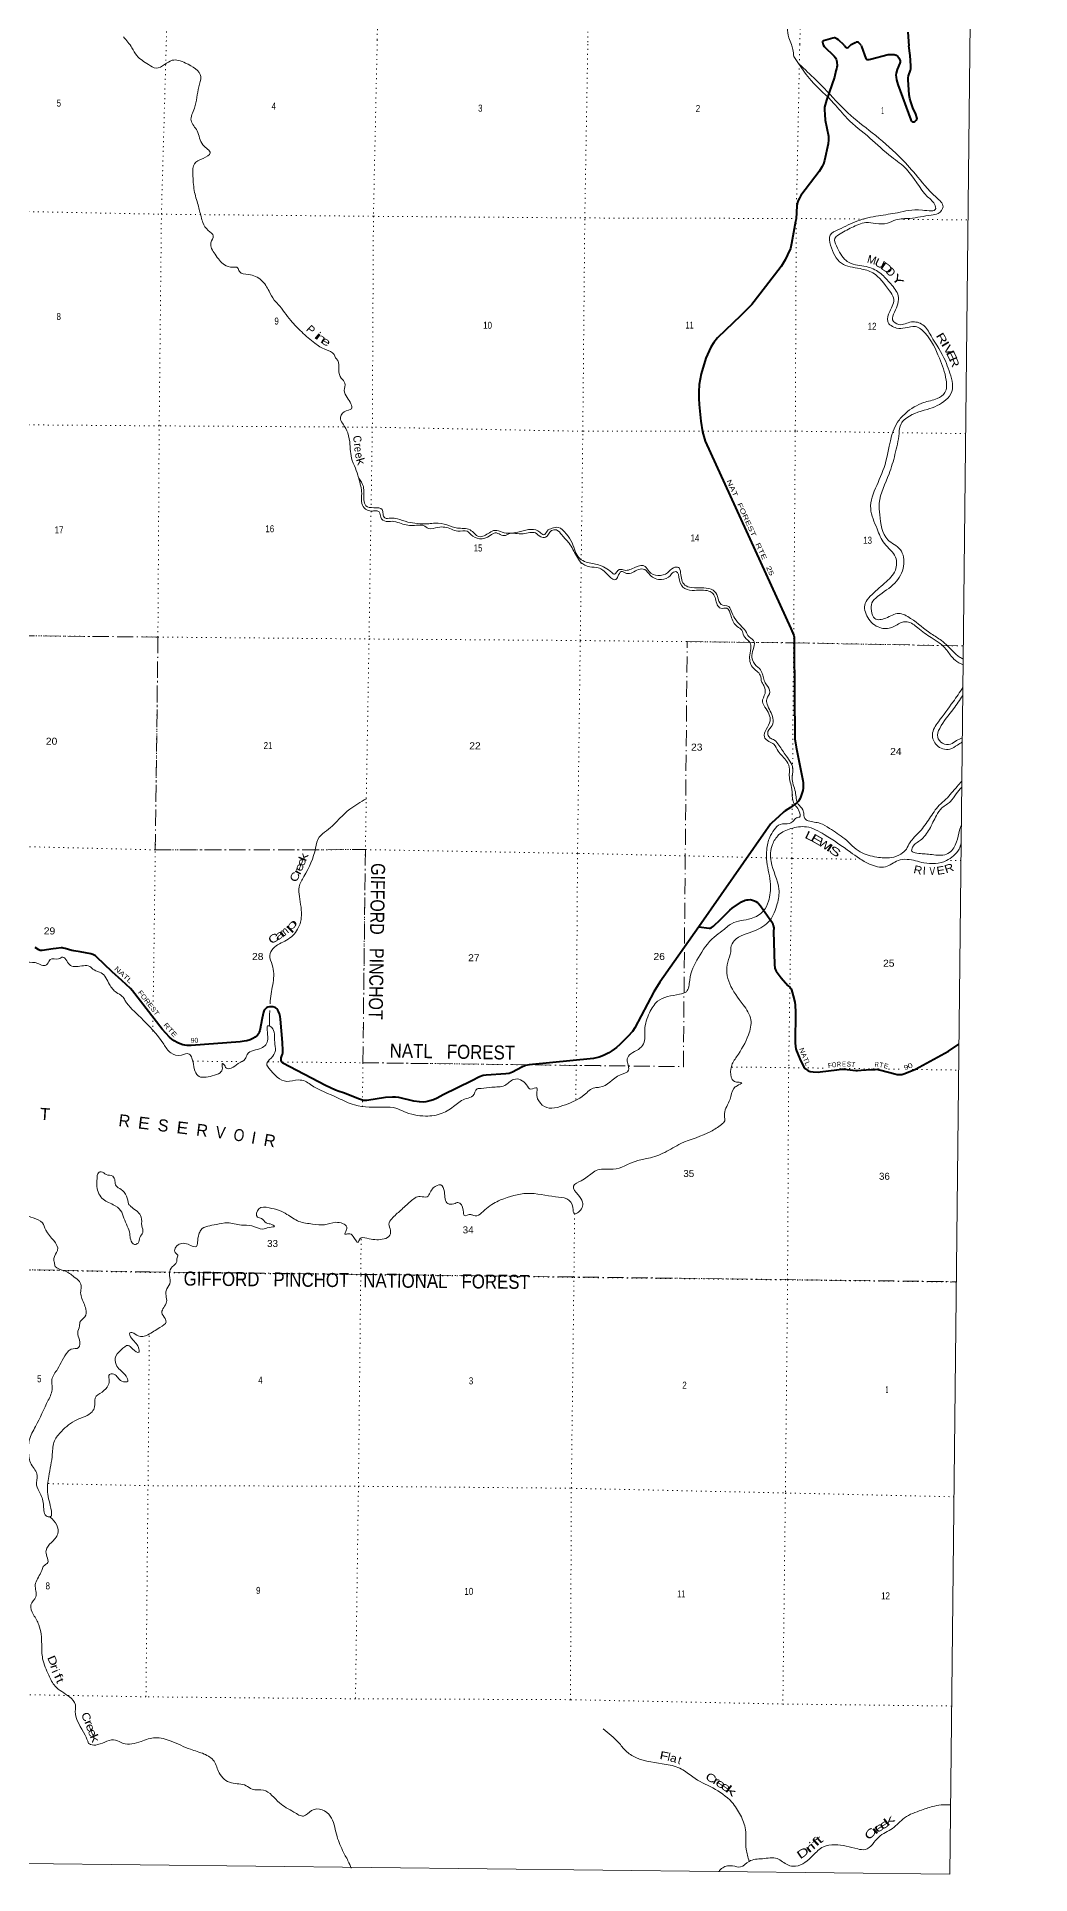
# Model space of a CAD drawing. Header units: feet. Extents: x -509309 to -252658, y -547785 to -360805.
# Drawn here: x -277510 to -252658, y -547785 to -501859 of the extents above; entities that cross this region are included whole.
import ezdxf
from ezdxf.enums import TextEntityAlignment as Align

# ---------------------------------------------------------------- set-up
doc = ezdxf.new("R2010")
doc.units = ezdxf.units.FT
doc.header["$LTSCALE"] = 80
doc.linetypes.add('DOT_DASHED', pattern=[7.7, 5, -1.2, 0.3, -1.2])
doc.linetypes.add('DOTTED', pattern=[1.5, 0.3, -1.2])
for name, color, linetype, lineweight in [('26', 7, 'Continuous', 40), ('27', 7, 'Continuous', 13), ('39', 7, 'Continuous', 13), ('4', 7, 'Continuous', 13), ('44', 7, 'DOT_DASHED', 13), ('6', 7, 'DOTTED', 25), ('7', 7, 'DOTTED', 13)]:
    doc.layers.add(name, color=color, linetype=linetype, lineweight=lineweight)
doc.layers.add('41', color=7, linetype='Continuous')

msp = doc.modelspace()

# ---------------------------------------------------------------- linework, layer by layer
at = {"layer": '26'}
for points in [[(-257314.53, -502068.92), (-257455.96, -501940.34), (-257496.38, -501910.46), (-257529.77, -501895.53), (-257546.53, -501889.09), (-257559.53, -501888.16), (-257593.9, -501890.96), (-257827.08, -501957.22), (-257840.9, -501965.28), (-257848.33, -501973.64), (-257852.97, -501982.01), (-257853.5, -501997.14), (-257840.48, -502063.06)], [(-255723.71, -501742.45), (-255693.37, -502086.92)], [(-257840.48, -502063.06), (-257815.08, -502103.16), (-257561.38, -502346.31), (-257530.82, -502386.07), (-257514.01, -502418.18), (-257497.19, -502485.47), (-257491.08, -502586.4), (-257492.61, -502612.39), (-257501.02, -502657.51), (-257517.82, -502714.08), (-257557.84, -502866.06), (-257759.01, -503447.68), (-257802.09, -503616.33), (-257808.2, -503686.68), (-257800.55, -503801.36), (-257786.96, -503947.06), (-257708.85, -504342.71), (-257706.6, -504433.67), (-257711.91, -504535.4), (-257806.93, -504956.28), (-257832.64, -505038.51), (-257860.15, -505102.73), (-257936.28, -505223.67), (-258394.12, -505830.37), (-258430.2, -505893.35), (-258460.77, -505948.4), (-258482.17, -506003.45), (-258497.32, -506088.04), (-258513.41, -506409.14), (-258529.97, -506476.98), (-258626.64, -507029.74), (-258659.45, -507150.38), (-258730.13, -507311.49), (-258784.77, -507434.82), (-258885.82, -507604.66), (-259281.69, -508110.1)], [(-257314.53, -502068.92), (-257267.95, -502116.92), (-257253.05, -502128), (-257235.85, -502132.21), (-257216.37, -502131.06), (-257202.23, -502123.04), (-257151.39, -502070.74)], [(-256889.7, -502073.65), (-256936.88, -502017.78), (-256951.22, -502006.93), (-256970.31, -501996.41), (-256993.22, -501994.52), (-257014.88, -501998.27), (-257041.47, -502008.16), (-257151.39, -502070.74)], [(-256889.7, -502073.65), (-256877.85, -502102.77), (-256768.2, -502402.12), (-256761.32, -502415.88), (-256753.68, -502422), (-256734.57, -502428.12), (-256716.23, -502428.88), (-256685.67, -502428.12), (-256655.29, -502423.14), (-256213.26, -502305.93), (-256162.98, -502300.43), (-256109.49, -502298.9), (-256059.05, -502306.54), (-256013.17, -502322.34), (-255973.47, -502350.89), (-255947.48, -502386.07), (-255927.62, -502421.24), (-255914.68, -502461.98), (-255913.86, -502491.58), (-255919.98, -502522.17), (-255983.38, -502681.92), (-256010.92, -502770.68), (-256017.03, -502819.61), (-256013.65, -502870.21), (-256003.28, -502934.31), (-255967.72, -503051.37), (-255647.7, -503934.15), (-255627.32, -503963.49), (-255610.51, -503977.26), (-255592.17, -503984.9), (-255579.94, -503986.43), (-255561.6, -503981.84), (-255546.32, -503975.73), (-255513.67, -503947.77), (-255495.89, -503916.09), (-255491.3, -503897.73), (-255494.77, -503873.74), (-255519.9, -503797.18), (-255594.07, -503633.75), (-255646.41, -503485.6), (-255669.34, -503404.55), (-255686.35, -503307.55), (-255709.94, -502931.99), (-255708.31, -502883.84), (-255700.67, -502837.96), (-255656.35, -502697.27), (-255648.71, -502662.1), (-255645.75, -502585.56), (-255660.16, -502326.42), (-255693.37, -502086.92)], [(-259281.69, -508110.1), (-259624.04, -508547.21), (-259895.7, -508822.96), (-260479.16, -509382.02), (-260571.36, -509500.81), (-260644.15, -509614.88), (-260773.65, -509894.31), (-260889.25, -510283.78), (-260938.15, -510546.8), (-260950.38, -510730.31), (-260950.38, -510901.59), (-260938.15, -511054.51), (-260900.47, -511470.21), (-260858.68, -511733.49), (-260788.23, -511971.24), (-258646.45, -516648.4), (-258573.87, -516822.79), (-258563.22, -516864.38), (-258560.93, -516901.05), (-258563.22, -517098.1), (-258543.07, -519419.08), (-258533.38, -519502.76), (-258515.32, -519612.07), (-258344.92, -520444.92), (-258339.29, -520502.88), (-258335.47, -520570.93), (-258337, -520641.28), (-258349.23, -520701.69), (-258404.05, -520871.68), (-258411.51, -520890.92), (-258416.48, -520902.01), (-258454.68, -520961.65), (-258470.35, -520984.97), (-258486.78, -521001.41), (-258528.16, -521034.78), (-258657.43, -521125.58), (-258788.61, -521207.08), (-258822.92, -521232), (-258946.46, -521346.94), (-259121.77, -521506.81), (-259153.06, -521541.18), (-259275.17, -521704.3), (-260949.99, -524104.83)], [(-260949.99, -524104.83), (-260694.01, -524137.95), (-260666.95, -524138.19), (-260640.97, -524130.54), (-260585.33, -524093.08), (-260405.02, -523920.61), (-260175.92, -523686.5), (-260112.93, -523637.36), (-259879.06, -523481.28), (-259793.51, -523443.14), (-259744.61, -523429.38), (-259712.18, -523427.06), (-259659.02, -523426.32), (-259607.06, -523438.55), (-259556.62, -523456.9), (-259520.47, -523475.47), (-259481.73, -523499.72), (-259458.81, -523519.6), (-259405.56, -523581.19), (-259171.12, -523911.07), (-259109.59, -524009.73), (-259086.93, -524074.62), (-259075.96, -524132.07), (-259076.68, -524223.24), (-259058.41, -525048.28), (-259044.64, -525136.01), (-259030.88, -525180.36), (-259010.32, -525215.42), (-258888.08, -525379.41), (-258722.07, -525568.01), (-258665.61, -525625.38), (-258642.69, -525655.96), (-258633.23, -525677.43), (-258613.65, -525737.02), (-258588.43, -525826.48), (-258547.16, -525990.11), (-258535.69, -526065.9), (-258529.77, -526242.57), (-258542.81, -527005.03), (-258533.42, -527100.37), (-258522.72, -527153.89), (-258503.08, -527202.17), (-258398.03, -527464.3), (-258324.03, -527601.97), (-258279.71, -527657.02), (-258222.53, -527697.16), (-258189.54, -527715.13), (-258160.5, -527724.31), (-258091.73, -527731.95), (-257961.06, -527735.78), (-257912.5, -527732.92), (-257493.21, -527675.65), (-257381.82, -527665.44), (-257315.35, -527663.15), (-257234.76, -527668.66), (-257020.38, -527693.74), (-256980.71, -527695.74), (-256884.36, -527692.21), (-256637.9, -527669.68), (-256537.43, -527667.74), (-256490.78, -527667), (-256435.68, -527676.07), (-256396.06, -527685.33), (-256042.36, -527781.05), (-255987.99, -527792.38), (-255940.62, -527796.97), (-255903.94, -527796.97), (-255874.9, -527793.91), (-255845.86, -527787.79), (-255797.87, -527769.89), (-255528.18, -527660.68), (-254705.72, -527214.82), (-254441.52, -527042.2)], [(-260949.99, -524104.83), (-261923.82, -525492.14), (-262074.89, -525733.19), (-262548.19, -526630.7), (-262605.48, -526717.61), (-262727.01, -526847.34), (-262925.65, -527045.68), (-263008.95, -527124.39), (-263121.83, -527205.93), (-263195.4, -527255.9), (-263333.51, -527321.84), (-263439.93, -527366), (-263586.77, -527397.12), (-265194.92, -527550.75), (-265281.51, -527569.38), (-265371.91, -527612.89), (-265607.74, -527738.55), (-265691.09, -527768.18), (-265776.51, -527782.71), (-266267.53, -527809.04), (-266346.72, -527821.71), (-266434.32, -527855.23), (-266623.73, -527951.34), (-267345.63, -528307.63)], [(-277101.96, -524655.59), (-277377.07, -524695.17), (-277407.64, -524696.7), (-277424.45, -524693.64), (-277456.54, -524681.41), (-277546.22, -524623.65)], [(-267345.63, -528307.63), (-267494.46, -528389.05), (-267588.77, -528427.63), (-267680.92, -528456.34), (-267775.67, -528477.75), (-267839.86, -528486.92), (-267934.61, -528477.75), (-268075.86, -528460.02), (-268455.75, -528375.29), (-268535.39, -528364.29), (-268614.7, -528359.99), (-268787.89, -528375.37), (-269253.4, -528446.14), (-269299.37, -528445.63), (-269332.99, -528442.57), (-269433.28, -528413.92), (-269834.27, -528256.01), (-269944.3, -528222.36), (-270033.53, -528192.11), (-270282.48, -528072.77), (-271355.41, -527512.25), (-271370.2, -527499.04), (-271380.9, -527485.28), (-271391.59, -527459.28), (-271393.12, -527447.05), (-271397.71, -527424.11), (-271395.94, -527383.34), (-271382.42, -527329.3), (-271364.08, -527286.48), (-271354.92, -527252.84), (-271349.62, -527193.23), (-271359.36, -527000.46), (-271408.51, -526415.88), (-271421.39, -526343.71), (-271436.67, -526284.07), (-271460.33, -526224.62), (-271476.41, -526189.26), (-271507.56, -526153.82), (-271517.67, -526141.85), (-271546.71, -526123.5), (-271607.17, -526108.5), (-271642.99, -526105.15), (-271687.27, -526107.55), (-271728.57, -526115.86), (-271742.33, -526121.97), (-271760.67, -526131.15), (-271783.97, -526154.58), (-271817.21, -526190.79), (-271841.09, -526242.21), (-271868.81, -526384.37), (-271932.6, -526696.69), (-271944.83, -526737.47), (-271955.52, -526771.12), (-271969.28, -526792.52), (-271986.09, -526813.93), (-272045.69, -526861.34), (-272102.24, -526896.51), (-272171.01, -526928.63), (-272252.08, -526951.81), (-272317.73, -526966.86), (-272418.65, -526979.94), (-273648.09, -527073.13), (-273719.92, -527074.66), (-273750.49, -527073.13), (-273808.56, -527063.96), (-273859, -527051.72), (-273918.6, -527030.31), (-273982.79, -527004.32), (-274068.37, -526953.85), (-274126.45, -526915.62), (-274185.88, -526866.8), (-274367.72, -526661.96), (-275116, -525705.24), (-275166.88, -525647.1), (-275382.83, -525447.89), (-275622.61, -525230.33), (-276010.7, -524852.47), (-276037.54, -524830.51), (-276072.69, -524810.63), (-276109.37, -524795.34), (-276160.07, -524780.47), (-276423.89, -524733.21), (-276584.67, -524709.7), (-276629.78, -524698.68), (-276798.63, -524647), (-276851.36, -524635.86), (-276876.57, -524631.71), (-276897.97, -524631.71), (-277021.73, -524645.89), (-277101.96, -524655.59)]]:
    msp.add_lwpolyline(points, dxfattribs=at)
at = {"layer": '39'}
msp.add_line((-258573.25, -502355.81), (-258454.83, -502527.56), dxfattribs=at)
for points in [[(-259145.78, -499845.12), (-259005.9, -500257.5), (-258877.25, -500537.31), (-258796.11, -501053.73), (-258739.35, -501626.21), (-258694.79, -501887.45), (-258633.6, -502052.23)], [(-275339.99, -501859.32), (-275127.49, -502138.21), (-275008.85, -502327.81), (-274714.19, -502553.04), (-274524.62, -502644.95), (-274309.5, -502554.51), (-274122.29, -502447.79), (-273786.27, -502516.88), (-273406.39, -502855.19), (-273454.59, -503111.57), (-273565.2, -503646.28), (-273647.91, -503956.53), (-273495.76, -504212.63), (-273352.4, -504562.94), (-273169.73, -504763.13), (-273349.18, -504900.01), (-273566.65, -505032.56), (-273602.85, -505291.05), (-273568.2, -505704.63), (-273475, -506062.54), (-273397.3, -506358.12), (-273354.42, -506502.93), (-273219.82, -506700.7), (-273092.71, -506836.21), (-273152.22, -507006.23), (-273048.43, -507296.01), (-272812.22, -507562.87), (-272608.32, -507618.79), (-272484.23, -507633.9), (-272438.93, -507728.58), (-272215.15, -507802.73), (-271887.78, -507947.99), (-271697.66, -508216.45), (-271569.28, -508440.24), (-271474, -508547.39), (-271152.79, -508953.4), (-270880.67, -509238.62), (-270554.39, -509516.28), (-270283.25, -509679.11), (-270071.89, -509801.3), (-270034.51, -509883.87), (-269978.96, -509950.56), (-269956.91, -510191.49), (-269890.47, -510394.69), (-269801.33, -510517.84), (-269816.87, -510700.27), (-269744.2, -510877.44), (-269636.31, -511155.23), (-269817.27, -511233.92), (-269910.94, -511415.68), (-269841.88, -511544.67), (-269729.48, -511762.31), (-269673.81, -512055.7), (-269666.59, -512165.04), (-269636.5, -512389.05), (-269538.42, -512642.67), (-269457.45, -512881.15)], [(-258573.25, -502355.81), (-258594.78, -502176.09), (-258633.6, -502052.23)], [(-258456.06, -502525.77), (-258236.75, -502732.88), (-257813.43, -503147.8), (-257221.46, -503760.78), (-256610.52, -504261.56), (-255940.19, -504849.13), (-255529.16, -505296.04), (-255014.98, -505868.22), (-254840.66, -506108.46), (-254958.23, -506273.97), (-255136.9, -506316.57), (-255668.51, -506398.26), (-256017.43, -506435.38), (-256230.48, -506517.81), (-256523.04, -506523.32), (-256769.32, -506505.15), (-257120.94, -506626.51), (-257457.07, -506812.21), (-257547.93, -506897.69), (-257503.43, -507088.67), (-257266.01, -507451.83), (-257136.42, -507529.18), (-256712.4, -507617.09), (-256399.19, -507778.27), (-256148.87, -508035.21), (-255960.99, -508331.74), (-256054.54, -508742.21), (-256102.24, -508938.41), (-255944.91, -509052.11), (-255629.83, -508988.62), (-255343.91, -509059.29), (-255139.82, -509333.89), (-254780.38, -509962.92), (-254690.23, -510206.45), (-254622.41, -510726.64), (-254770.4, -510936.02), (-255237.17, -511172.75), (-255808.31, -511430.65), (-255889.29, -511532.27), (-255939.39, -511776.6), (-256041.89, -512299.34), (-256190.16, -512785.57), (-256434.66, -513519.75), (-256421, -513806.76), (-256221.8, -514430.4), (-255911.3, -514677.83), (-255826.54, -515087.82), (-256044.43, -515513.27), (-256480, -515852.59), (-256617.55, -516011.9), (-256629.16, -516204.4), (-256544.64, -516401.74), (-256274.07, -516390.02), (-255950.55, -516274.44), (-255651.02, -516395.38), (-255137.31, -516780.98), (-254880.23, -516947.7), (-254584.02, -517227.11), (-254424.88, -517364.9), (-254336.3, -517412.55)], [(-254335.62, -517558.2), (-254539.72, -517442.15), (-254724.22, -517221.89), (-254934.8, -517005.41), (-255138.1, -516877.27), (-255470.67, -516633.66), (-255739.89, -516480.88), (-255856.16, -516489.91), (-256117.73, -516624.09), (-256420.29, -516627.5), (-256722.75, -516376.13), (-256787.94, -516022.48), (-256660.25, -515845.02), (-256300.9, -515515.08), (-256031.74, -515190.38), (-256027.08, -514869.43), (-256306.74, -514525.97), (-256490.02, -514157.25), (-256650.16, -513656.33), (-256499.09, -513073.82), (-256267.69, -512469.93), (-255975.08, -511489.4), (-255778.95, -511272.41), (-255325.92, -511001.46), (-254988.49, -510900.04), (-254794.93, -510753.24), (-254762.29, -510440.55), (-254932.06, -509891.4), (-255293.5, -509262.35), (-255528.6, -509103.84), (-255789.34, -509137.71), (-256003.73, -509139.88), (-256224.76, -508975.48), (-256172.61, -508725.15), (-256075.64, -508386.93), (-256180.35, -508207.48), (-256593.4, -507762.56), (-256917.08, -507655.45), (-257378.78, -507521.07), (-257653.5, -507065.31), (-257661.48, -506818.47), (-257455.97, -506679.81), (-256975.32, -506461.25), (-256457.37, -506335.3), (-255979.89, -506257.15), (-255356.26, -506192.3), (-255023.33, -506151.03), (-255036.76, -506078.69), (-255225.26, -505856.38), (-255754.5, -505167.71), (-256126.64, -504863.58), (-256669.7, -504391.46), (-257236.64, -503901.08), (-257568.12, -503525.07), (-258136.4, -502954.43), (-258454.83, -502527.56)], [(-269458.22, -512878.09), (-269403.9, -513093.22), (-269381.34, -513271.97), (-269377.43, -513526.79), (-269284.42, -513666.02), (-269144.58, -513715.37), (-269018.29, -513706.43), (-268942.41, -513737.18), (-268905.42, -513867.9), (-268772.08, -513975.37), (-268621.77, -513970.65), (-268431.78, -514012.41), (-268107.75, -514077.39), (-267919.3, -514062.96), (-267835.26, -514075.72), (-267707.67, -514153.05), (-267473, -514120.96), (-267138.77, -514163.96), (-266974.9, -514215.53), (-266742.53, -514219.53), (-266645.06, -514304.63), (-266435.54, -514406.75), (-266166.39, -514324.8), (-266039.61, -514257.68), (-265913.75, -514300.89), (-265783.71, -514324.08), (-265717.33, -514292.55), (-265340.58, -514281.75), (-265035.89, -514262.3), (-264902.44, -514357.74), (-264784.32, -514368.79), (-264630.67, -514201.59), (-264512.32, -514184.55), (-264375.12, -514310.11), (-264192.54, -514520.33), (-264010.81, -514834.86), (-263895.95, -514996.35), (-263678.47, -515106.55), (-263464.31, -515132.47), (-263231.29, -515300.99), (-263027.96, -515425.12), (-262973.26, -515351.36), (-262890.07, -515225.68), (-262756.21, -515270.97), (-262458.92, -515177.23), (-262300.63, -515176.59), (-262167.55, -515316.16), (-261881.95, -515424.95), (-261666.79, -515330.5), (-261585.93, -515242.92), (-261519.68, -515227.44), (-261435.28, -515438.82), (-261298.81, -515652.65), (-261052.74, -515696.9), (-260698.27, -515716), (-260590.64, -515783.13), (-260486.72, -516056.87), (-260401.27, -516141.86), (-260251.02, -516143.16), (-260142.44, -516338.69), (-259986.33, -516600.84), (-259870.85, -516688.1), (-259823.93, -516828.94), (-259688.89, -516974.55), (-259643.85, -517099.32), (-259673.65, -517311.73), (-259604.05, -517617.27), (-259413.35, -517815.52), (-259372.73, -517990.41), (-259311.52, -518099.27), (-259292.91, -518271.97), (-259356.76, -518482.07), (-259293.73, -518613.01), (-259164.34, -518957.19), (-259264.32, -519175.01), (-259309.9, -519357.18), (-259198.64, -519470.49), (-259069.02, -519543.83), (-258962.25, -519715.27), (-258747.97, -519969.9), (-258679.5, -520169.1), (-258686.8, -520325.52), (-258623.48, -520663.11), (-258591.95, -520968.33), (-258435.79, -521224.46), (-258432.91, -521360.91), (-258509.23, -521384.33), (-258569.83, -521443.99), (-258678.66, -521521.3), (-258911.27, -521545.38), (-259066.64, -521678.46)], [(-269455.67, -512888.18), (-269339.88, -513103.81), (-269326.57, -513432.94), (-269277.7, -513579.81), (-269075.75, -513629.7), (-268869.77, -513675.61), (-268846.63, -513784.14), (-268803.38, -513884.83), (-268649.16, -513890.16), (-268489.02, -513907.59), (-268223.22, -513988.12), (-267991.12, -514026.23), (-267704.68, -514032.7), (-267544.24, -514014.02), (-267248.09, -514058.7), (-266988.3, -514139.18), (-266670.13, -514186.05), (-266449.09, -514350.46), (-266185.84, -514254.41), (-266049.13, -514197.41), (-265865.2, -514245.14), (-265478.48, -514240.44), (-264975.34, -514208.65), (-264877.8, -514285.73), (-264829.9, -514308.21), (-264738.96, -514212.69), (-264620.18, -514143.5), (-264469.74, -514122.72), (-264262.72, -514285), (-264118.33, -514510.94), (-263925.22, -514901.8), (-263765.66, -514989.44), (-263455.7, -515060.32), (-263122.71, -515253.78), (-263054.93, -515294.48), (-262988.21, -515220.83), (-262919.68, -515171.26), (-262811.66, -515192.25), (-262530.52, -515114.42), (-262287.97, -515098.45), (-262192.83, -515223.66), (-261973.29, -515325.86), (-261732.29, -515255.7), (-261580.99, -515130.61), (-261458.7, -515121.64), (-261403.74, -515258.53), (-261302.07, -515562.34), (-261134.3, -515625.98), (-260825.84, -515636.66), (-260587.91, -515694.88), (-260481, -515850.28), (-260388.45, -516045.67), (-260200.58, -516101.46), (-260121.68, -516250.6), (-259870.18, -516607.86), (-259757.17, -516751.27), (-259723.73, -516825.79), (-259578.48, -516947.41), (-259569.87, -517118.02), (-259625.64, -517320.16), (-259549.33, -517541.5), (-259402.26, -517685.21), (-259312.31, -517952.81), (-259257.05, -518053.6), (-259172.41, -518236.89), (-259250.02, -518414.78), (-259237.02, -518539.27), (-259095.7, -518893.58), (-259111.18, -519070), (-259220.64, -519223.53), (-259223.24, -519295.73), (-259163.89, -519386.52), (-259056.14, -519439.61), (-258944.98, -519564.95), (-258762.87, -519833.35), (-258593.55, -520193.92), (-258615.1, -520376.3), (-258533.89, -520732.09), (-258462.31, -521039.66), (-258347.26, -521179.08), (-258320.2, -521299.69), (-258296.99, -521400.2), (-258213.3, -521455.08), (-257911.3, -521519.87), (-257681.93, -521644.23), (-257297.43, -521908.34), (-256909.45, -522234.68), (-256497.78, -522362.6), (-256131.23, -522373.78), (-255892.08, -522285.56), (-255756.84, -522164.34)], [(-254343.39, -518124.14), (-254588.38, -518480.95), (-254957.17, -518983.35), (-255106.01, -519295.04), (-254996.04, -519564.81), (-254672.31, -519665.9), (-254479.11, -519561.24), (-254357.67, -519484.01)], [(-254346.92, -518322.27), (-254577.79, -518653.58), (-254924.46, -519146.13), (-254974.37, -519366.39), (-254855.39, -519515.87), (-254655.25, -519541.67), (-254500.21, -519448.71), (-254358.82, -519383.19)], [(-255756.84, -522164.34), (-255669.37, -522004.6), (-255422.62, -521723.85), (-255179.53, -521400.93), (-254936.35, -521067.98), (-254768.81, -520916.95), (-254627.26, -520759.68), (-254489.71, -520600.36), (-254372.38, -520464.95)], [(-254381.71, -521558.77), (-254426.61, -521692.29), (-254503.16, -521984.54), (-254679.66, -522249.85), (-254842.46, -522312.64), (-255202.9, -522289.48), (-255539.22, -522256.5), (-255619.04, -522217.69), (-255600.15, -522113.53), (-255404.36, -521938.67), (-255179.68, -521661.74), (-255004.59, -521324.19), (-254866.78, -521134.79), (-254655.06, -520972.1), (-254515.27, -520784.72), (-254370.85, -520611.32)], [(-269262.15, -520904.64), (-269681.06, -521167.86), (-269909.18, -521376.55), (-270258.49, -521702.57), (-270444.16, -521865.48), (-270532.54, -522135.56), (-270824.93, -522847.25), (-270945.31, -523109.03), (-270939.27, -523347.82), (-270893.6, -523881.87), (-270984.12, -524167.98), (-271260.84, -524438.45), (-271599.18, -524650.2), (-271680.73, -524820.03), (-271618.56, -525055.29), (-271598.19, -525498.84), (-271670.05, -525951.62), (-271673.57, -526029)], [(-259066.64, -521678.46), (-259176.4, -521868.1), (-259249.07, -522176.44), (-259245.6, -522483.42), (-259154.04, -523039.93), (-259207.66, -523466.79), (-259329.85, -523706.48), (-259639.96, -523896.41), (-260129.9, -524026.62), (-260367.82, -524209.14), (-260561.41, -524359.95), (-260960.35, -524874.12), (-261177.37, -525436), (-261259.91, -525726.19), (-261428.75, -525790.94), (-261981.17, -525966.75), (-262181.87, -526251.91), (-262299.65, -526684.24), (-262332.57, -527031.03), (-262459.95, -527170.37), (-262649.19, -527281.09), (-262738.4, -527408.72), (-262727.31, -527521.17), (-262706.65, -527687.86), (-262903.94, -527802.53), (-263429.46, -528116.99), (-263551.77, -528127.98), (-263815.7, -528306.27), (-264282.55, -528551.02), (-264809.86, -528598.65), (-264980.53, -528400.57), (-264999.14, -528227.88), (-264998.34, -528131.59), (-265150.88, -528164.38), (-265260.13, -528051.09), (-265577.59, -527917.96), (-265803.25, -528070.49), (-266126.16, -528111.85), (-266396.89, -528143.63), (-266491.17, -528156.86), (-266598.81, -528332.48), (-266767.64, -528397.24), (-267047.55, -528569.37), (-267369.73, -528765.21), (-267783.04, -528835.89), (-268331.04, -528718.83), (-268530.73, -528638.87), (-268804.98, -528610.43), (-269563.87, -528557.76), (-269967.16, -528385.77), (-270659.59, -528048.79), (-270797.13, -527963.34), (-270959.17, -527933.86), (-271253.97, -527967.44), (-271702.02, -527636.57), (-271757.32, -527539.8), (-271645.85, -527386.28), (-271540.14, -527200.61), (-271556.39, -526985.8), (-271639.48, -526615.94), (-271709.29, -526577.23), (-271730.09, -526912.09), (-271892.22, -527135.39), (-272242.13, -527292.87), (-272293.18, -527408.8), (-272468.43, -527523.65), (-272649.7, -527638.45), (-272765.91, -527639.46), (-272835.17, -527534.54), (-272861.11, -527522.28), (-272866.05, -527634.58), (-272923.12, -527752.46), (-273122.12, -527831), (-273482.68, -527821.88), (-273561.62, -527676.75), (-273627.37, -527391.3), (-273694.61, -527284.39), (-273891.17, -527310.79), (-274157.19, -527256.34), (-274333.72, -527040.16), (-274907.23, -526375.18), (-275302.35, -525942.45), (-275369.67, -525845.57), (-275517.09, -525743.99), (-275689.74, -525543.89), (-275895.72, -525255.23), (-276075.43, -525181.46), (-276184.91, -525096.26), (-276337.02, -525076.9), (-276667.55, -525070.04), (-276756.77, -524956.93)], [(-265913.07, -530932.42), (-265240.53, -530767.68), (-264529.98, -530852.03), (-264249.94, -530906.6), (-264099.41, -531116.54), (-264056.66, -531277.41), (-263962.19, -531240.1), (-263855.9, -530986.22), (-263970.57, -530800.67), (-264085.04, -530591.04), (-263887.53, -530450.29), (-263615.49, -530260.04), (-263478.61, -530182.97), (-263089.77, -530164.25), (-262517.08, -529960.53), (-262209.97, -529890.95), (-261798.02, -529742.02), (-261399.51, -529522.75), (-260647.71, -529222.27), (-260381.77, -529044), (-260300.9, -528956.42), (-260302.21, -528872.15), (-260307.39, -528771.79), (-260168.21, -528415.88), (-260073.79, -528143.85), (-259993.1, -528076.33), (-259876.32, -528007.12), (-260060.31, -527967.42), (-260137.57, -527860.43), (-260135.38, -527595.62), (-260003.15, -527354.01), (-259706.08, -526802.85), (-259646.86, -526426.19), (-259840.12, -526053.38), (-260176.37, -525526.86), (-260225.99, -524986.77), (-260149.73, -524728.62), (-260146.9, -524628.33), (-260061.29, -524452.52), (-259554.39, -524208.11), (-259175.56, -523946.55), (-258987.83, -523534.88), (-258944.69, -523164.11), (-259141.33, -522472.28), (-259105.76, -522047.27), (-258951.52, -521809.85), (-258647.67, -521649.96), (-258258.63, -521607.17), (-257809.44, -521799.61), (-257157.9, -522236.55), (-256681.53, -522535.56), (-256277.4, -522605.25), (-255963.56, -522449.45), (-255736.91, -522419.3), (-255320.89, -522505.14), (-254757.46, -522451.8), (-254576.13, -522328.98), (-254440.54, -522165.63), (-254387.72, -522008.53)], [(-276756.77, -524956.93), (-276860.16, -524861.74), (-276960.7, -524905.02), (-277169.18, -524919.27), (-277244.3, -525039), (-277354.79, -525074.16), (-277484.56, -525018.88), (-277760.79, -524988.41), (-277974.35, -524890.28), (-278001.85, -524823.84), (-278059.44, -524761.15), (-278216.15, -524813.97), (-278349.23, -524917.15), (-278467.88, -524970.3), (-278557.17, -524865.2), (-278604.47, -524770.5), (-278847.15, -524800.52), (-279114.82, -524703.92), (-279278.89, -524435.68), (-279281.72, -524293.22), (-279272.53, -524150.86), (-279380.68, -524145.91), (-279550.09, -524280.88), (-279678.28, -524518.52), (-279801.4, -524627.8), (-279893.65, -524639.04), (-280020.49, -524714.19), (-280279.11, -524734.03), (-280667.99, -524999.52), (-280929.59, -525137.71), (-281322.94, -525218.58), (-281662.99, -525151.46), (-281820.18, -525019.7), (-281984, -524964.13), (-282460.21, -524887.81), (-282546.69, -524927.19), (-282628.74, -524916.45), (-282725.15, -524945.71), (-282855.5, -524960.64), (-283055.34, -524898.74), (-283208.15, -524963.63), (-283257.31, -525093.61), (-283376.65, -525231.01), (-283565.04, -525237.42), (-283840.99, -525172.85), (-283935.49, -525214.17), (-283986.18, -525285.96), (-284074.42, -525297.23), (-284215.41, -525386.3), (-284474.22, -525430.22), (-284749.1, -525235.26), (-284992.89, -525158.93), (-285254.14, -525012.23), (-285585.89, -524911.08), (-285938.4, -524898.01), (-286120.46, -524866.35), (-286221.66, -524725.26)], [(-271680.53, -526196.39), (-271685.36, -526348.72), (-271690.96, -526572.06)], [(-284805.16, -534192.52), (-284738.79, -534163), (-284666.72, -533926.89), (-284581.93, -533606.62), (-284493.67, -533352.59), (-284446.45, -533214.57), (-284492.11, -533164.02), (-284526.96, -533017.27), (-284429.85, -532903.75), (-284181.02, -532612.98), (-284146.52, -532318.36), (-284228.16, -532014.72), (-284375.39, -531648.33), (-284299.57, -531201.59), (-284251.55, -530967.28), (-284155.14, -530695.26), (-284122.05, -530328.41), (-283937.42, -530291.88), (-283331.48, -530184.74), (-282738.11, -530145.71), (-282482.97, -530061.64), (-282375.8, -529942.19), (-282255.71, -529957.26), (-282208.87, -530108.13), (-281967.44, -530228.58), (-281550.16, -530404.7), (-281135.62, -530426.32), (-280332.2, -530425.21), (-280055.2, -530606.14), (-279870.85, -530844.46), (-279777.65, -530961.62), (-279663.92, -531018.78), (-279624.94, -531149.52), (-279573.78, -531262.3), (-279336.98, -531216.19), (-278792.23, -531240.94), (-278558.96, -531379.37), (-278494.08, -531528.39), (-278336.08, -531561.84), (-278259.67, -531528.4), (-278264.65, -531403.97), (-278123.76, -531326.94), (-277807.07, -531309.6), (-277599.3, -531381.6), (-277367.88, -531501.96), (-277283.25, -531685.25), (-276990.93, -532193.33), (-277078.73, -532393.2), (-277067.66, -532507.65), (-277046.34, -532594.1), (-276836.78, -532692.2), (-276603.53, -532832.64), (-276395.17, -533075.18), (-276410.35, -533215.48), (-276391.51, -533360.09), (-276281.81, -533661.96), (-276305.46, -533856.36), (-276428.76, -533987.71), (-276437.52, -534077.92), (-276485.09, -534258.07), (-276442.41, -534426.96), (-276464.07, -534623.38), (-276644.72, -534663.96), (-276731.38, -534725.4), (-276873.43, -534942.86), (-276989.43, -535160.54), (-277129.82, -535420.14), (-277119.57, -535634.89), (-277220.23, -535934.96), (-277540.25, -536596.26), (-277695.33, -536935.99), (-277715.66, -537214.68), (-277646.21, -537538.27), (-277553.22, -537679.51), (-277498.25, -537816.4), (-277514.28, -538059.02), (-277419.86, -538270.48), (-277338.23, -538574.12), (-277246.27, -538841.74), (-277162.17, -538846.48), (-277142.99, -538708.21), (-277241.25, -538233.9), (-277209.98, -537844.96), (-277119.19, -537284), (-277066.35, -536951.43), (-276892.1, -536716.19), (-276505.03, -536426.62), (-276124.7, -536225.25), (-276061.57, -536101.41), (-276049.76, -535884.84), (-275876.22, -535735.87)], [(-275208.39, -531053.09), (-275397.54, -530668.27), (-275525.04, -530580.91), (-275552.04, -530454.29), (-275607.18, -530337.45), (-275775.13, -530295.88), (-275894.77, -530226.64), (-275961.08, -530250.15), (-276000.44, -530406.29), (-276007.66, -530552.68), (-275878.19, -530886.83), (-275597.06, -531051.75), (-275409.93, -531197.81), (-275327.34, -531385.1), (-275182.35, -531781.57), (-275159.51, -531926.21), (-275066.31, -532043.37), (-274975.86, -532008.04), (-274928.66, -531872.02), (-274855.47, -531744.25), (-274880.16, -531579.53), (-274894.37, -531360.73), (-274991.41, -531223.48), (-275130.75, -531113.94), (-275191.7, -531063.08), (-275208.39, -531053.09)], [(-275876.22, -535735.87), (-275718.53, -535564.69), (-275699.26, -535414.39), (-275692.25, -535294.08), (-275582, -535287), (-275379.08, -535461.28), (-275232.84, -535462.54), (-275275.87, -535335.78), (-275502.23, -535089.07), (-275548.66, -534890.06), (-275398.67, -534680.69), (-275219.43, -534567.88), (-275111.96, -534655.07), (-274954.37, -534738.68), (-274951.7, -534658.46), (-275137.81, -534390.03), (-275180.79, -534257.25), (-275128.62, -534247.67), (-274971.04, -534331.28), (-274732.37, -534301.23), (-274426.31, -534117.29), (-274274.92, -533980.16), (-274300.28, -533897.69), (-274379.17, -533746.54), (-274262.77, -533480.72), (-274275.45, -533318.1), (-274270.46, -533199.78), (-274182.91, -533030), (-274185.21, -532823.34), (-274172.01, -532681.02), (-274046.57, -532533.64), (-274005.99, -532471.79), (-274003.42, -532403.6), (-273982.62, -532311.5), (-274014.4, -532277.12), (-274059.88, -532204.5), (-274002.75, -532080.61), (-273723.92, -532038.87), (-273512.01, -532094.86), (-273489.13, -531992.74), (-273453.39, -531790.42), (-273402.43, -531684.53), (-273016.62, -531547.41), (-272739.76, -531501.64), (-272391.63, -531560.81), (-272131.33, -531579.1), (-271855.51, -531659.72), (-271692.87, -531616.98), (-271562.42, -531590.01), (-271668.13, -531532.93), (-271774.08, -531503.93), (-271883.37, -531394.66), (-271989.27, -531359.64), (-271957.52, -531155.28), (-271698.85, -531129.42), (-271444.94, -531193.79), (-271249.41, -531291.77), (-270950.34, -531468.89), (-270608.28, -531534.02), (-270309.91, -531552.64), (-270026.9, -531490.87), (-269755.42, -531611.58), (-269766.15, -531697.75), (-269798.92, -531783.74), (-269712.71, -531776.45), (-269593.06, -531843.69), (-269468.07, -531993.22), (-269427.29, -531907.31), (-269250.83, -531888.76), (-268866.38, -531916.14), (-268705.53, -531847.31), (-268658.16, -531691.23), (-268700.95, -531536.38), (-268627.7, -531400.59), (-268409.61, -531193.82), (-268159.3, -530967.27), (-267915.86, -530844.97), (-267747.63, -530852.44), (-267664.58, -530742.81), (-267589.53, -530631.11), (-267402.58, -530556.48), (-267311.85, -530729.8), (-267230.13, -531023.41), (-267073.9, -531028.76), (-266973.45, -530995.52), (-266840.82, -531189.26), (-266815.89, -531323.89), (-266651.36, -531295.21), (-266581.48, -531323.9), (-266261.45, -531146.09), (-265913.07, -530932.42)], [(-277172.65, -538858.21), (-277005.64, -539058.48), (-276983.39, -539275.34), (-277143.47, -539492.64), (-277275.33, -539690.12), (-277256.54, -539840.75), (-277231.79, -539997.45), (-277310.44, -540058.96), (-277404.12, -540242.73), (-277546.94, -540554.47), (-277533.36, -540849.5), (-277655.23, -541051.08), (-277589.16, -541298.41), (-277457.01, -541550.32), (-277384.91, -542038.45), (-277361.84, -542397.77), (-277206.99, -542812.38), (-277048.94, -543082.57), (-276692.53, -543350.46), (-276541.93, -543552.37), (-276545.26, -543712.84), (-276299.74, -544306.79), (-276214.67, -544514.39)], [(-263343.71, -544151.4), (-262955.86, -544493.79), (-262777.23, -544697.95), (-262522.21, -544870.67), (-261764.27, -545039.69), (-261382.56, -545155.33), (-261097.7, -545354.39), (-260601.08, -545627.49), (-260123.18, -545982.69), (-259905.49, -546309.57), (-259782.27, -546671.75), (-259764.25, -547157.4), (-259686.48, -547462.29)], [(-276214.67, -544514.39), (-276166.22, -544540.74), (-275985.16, -544546.23), (-275535.43, -544431.73), (-275349.78, -544513.57), (-274900.57, -544463.27), (-274541.21, -544374.07), (-274149.21, -544457.69), (-273664.05, -544662.49), (-273322.42, -544779.78), (-273073.47, -544960.48), (-272947.66, -545252.46), (-272641.18, -545501.86), (-272273.11, -545571.23), (-272121.58, -545660.81), (-271837.27, -545683.32), (-271439.22, -546003.72), (-271074.46, -546231.55), (-270832.84, -546329.93), (-270637.37, -546193.18), (-270366.75, -546175.45), (-270165.7, -546333.66), (-270013.17, -546786.37), (-269858.24, -547190.96), (-269724.15, -547450.91), (-269641.54, -547636.19)], [(-260451.43, -547721.22), (-260351.11, -547621.81), (-260102.29, -547575.8), (-259906.16, -547601.56), (-259692.64, -547462.97), (-259357.5, -547395.63), (-258986.84, -547394.81), (-258723.69, -547553.55), (-258527.61, -547585.33), (-258092.59, -547312.22), (-257832.38, -547099.79), (-257545.43, -547046.09), (-256975.32, -547153.31), (-256783.07, -547164.99), (-256449.95, -546856.89), (-256105.56, -546641.18), (-255802.83, -546374.95), (-255378.49, -546181.99), (-255053.08, -546080.47), (-254828.44, -546050.3), (-254651.33, -546051.82)]]:
    msp.add_spline(points, degree=3, dxfattribs=at)
at = {"layer": '4'}
msp.add_lwpolyline([(-505285.47, -360804.75), (-473709.75, -361478.07), (-442133.15, -362107.95), (-410555.71, -362694.39), (-378977.49, -363237.41), (-347398.54, -363736.98), (-315818.95, -364193.12), (-284238.76, -364605.82), (-252658.03, -364975.08), (-254669.8, -547785.08), (-286501.98, -547412.88), (-318333.63, -546996.89), (-350164.67, -546537.13), (-381995.06, -546033.57), (-413824.72, -545486.23), (-445653.6, -544895.12), (-477481.62, -544260.22), (-509308.75, -543581.54)], close=True, dxfattribs=at)
msp.add_lwpolyline([(-505285.47, -360804.75), (-473709.75, -361478.07), (-442133.15, -362107.95), (-410555.71, -362694.39), (-378977.49, -363237.41), (-347398.54, -363736.98), (-315818.95, -364193.12), (-284238.76, -364605.82), (-252658.03, -364975.08), (-254669.8, -547785.08), (-286501.98, -547412.88), (-318333.63, -546996.89), (-350164.67, -546537.13), (-381995.06, -546033.57), (-413824.72, -545486.23), (-445653.6, -544895.12), (-477481.62, -544260.22), (-509308.75, -543581.54)], close=True, dxfattribs=at)
at = {"layer": '44'}
for points in [[(-286055.84, -511376.25), (-279707.2, -511544.08), (-279808.87, -516811.52), (-274477.94, -516863.39), (-274543.96, -522181.3), (-269288.7, -522176.35), (-269350.78, -527502.32), (-261335.83, -527600.82), (-261240.34, -516976.15), (-258570.09, -517008.74), (-254331.95, -517084.5)], [(-286314.34, -532548.89), (-279963.54, -532631.04), (-274680.05, -532731.76), (-269395.29, -532791.44), (-254506.83, -532976.23)]]:
    msp.add_lwpolyline(points, dxfattribs=at)
at = {"layer": '6'}
msp.add_lwpolyline([(-286314.34, -532548.89), (-285177.16, -532564.65), (-279966.54, -532632.31), (-274681.35, -532734.82), (-269404.81, -532792.54), (-264072.13, -532858.77), (-258729.17, -532923.07), (-254506.83, -532976.23)], dxfattribs=at)
at = {"layer": '7'}
for p, q in [((-255830.31, -506423.61), (-254214.77, -506436.69)), ((-254273.56, -511778.98), (-255921.92, -511755.46)), ((-258604.44, -520299.63), (-258605.41, -520416.37)), ((-258608.55, -520796.79), (-258614.18, -521477.34)), ((-254391, -522450.68), (-254735.56, -522446.1)), ((-274605.66, -526721), (-274599.66, -526279.45)), ((-273605.73, -527464.09), (-272395.32, -527474.97)), ((-257424.91, -527642.73), (-256390.9, -527657.9)), ((-256200.93, -527660.69), (-255852.75, -527665.8)), ((-255614.69, -527669.29), (-254448.61, -527686.4))]:
    msp.add_line(p, q, dxfattribs=at)
for points in [[(-274264.76, -501873.86), (-274252.93, -500664.38), (-274223.67, -495366.72), (-274202.54, -490089.08), (-274137.14, -484781.6), (-274106.14, -479530.13), (-274106.79, -474206.19), (-273971.47, -470298.36)], [(-263725.59, -501996.61), (-263709.57, -500765.44), (-263625.96, -495429.96), (-263624.91, -490156.22), (-263579.7, -484874.72), (-263554.56, -479595.1), (-263491.13, -474283.59), (-263390, -470393.63)], [(-258164.34, -470428.83), (-258241.45, -474324.96), (-258310.84, -479628.4), (-258338.02, -484912.02), (-258383.61, -490259.77), (-258394.56, -495511.37), (-258391.8, -500817.25), (-258424.22, -502056.53)], [(-268829.8, -478652.11), (-268852.4, -479563.49), (-268849.38, -484825.2), (-268896.72, -490128.78), (-268929.78, -495390.28), (-268973.19, -500707.93), (-268992.57, -501935.87)], [(-274595.43, -525967.76), (-274543.96, -522181.3), (-274477.94, -516863.39), (-274446.3, -511585.32), (-274390.53, -506295.41), (-274264.76, -501873.86)], [(-268992.57, -501935.87), (-269087.64, -506347.04), (-269115.21, -511617.13), (-269146.12, -513616.01)], [(-263889.7, -514933.43), (-263850.82, -511720.59), (-263800.7, -506388.5), (-263725.59, -501996.61)], [(-258424.22, -502056.53), (-258511.53, -506401.89), (-258535.47, -511718.16), (-258577.2, -517006.18), (-258603.3, -520162.1)], [(-285990.12, -506068.3), (-284885.58, -506128.9), (-279638.89, -506192.08), (-274390.53, -506295.41), (-269087.64, -506347.04), (-263800.7, -506388.5), (-258511.53, -506401.89), (-256815.12, -506415.63)], [(-256073.04, -511753.3), (-258535.47, -511718.16), (-263850.82, -511720.59), (-269115.21, -511617.13), (-274446.3, -511585.32), (-279707.2, -511544.08), (-284972.8, -511398.11), (-286055.84, -511376.25)], [(-269147.68, -513716.87), (-269197.06, -516910.82), (-269288.7, -522176.35), (-269350.78, -527502.32), (-269361.76, -528583.89)], [(-264025.03, -528422.61), (-264015.98, -527570.27), (-263982.16, -522270.14), (-263914.11, -516950.25), (-263890.56, -515004.56)], [(-286121.64, -516691.66), (-285035.28, -516718.42), (-279808.87, -516811.52), (-274477.94, -516863.39), (-269197.06, -516910.82), (-263914.11, -516950.25), (-258577.2, -517006.18), (-254331.95, -517084.5)], [(-258615.56, -521644.51), (-258621.77, -522394.49), (-258701.09, -527624.01), (-258729.17, -532923.07), (-258783.03, -538256.24), (-258846.68, -543530.04)], [(-259255.19, -522379.8), (-263982.16, -522270.14), (-269288.7, -522176.35), (-274543.96, -522181.3), (-279848.2, -522051.42), (-285098.72, -521966.13), (-286186.71, -521947.48)], [(-256897.5, -522417.39), (-258621.77, -522394.49), (-259140.8, -522382.45)], [(-271719.69, -527481.04), (-269350.78, -527502.32), (-264015.98, -527570.27), (-262681.56, -527583.76)], [(-260125.58, -527609.61), (-258701.09, -527624.01), (-257768.47, -527637.69)], [(-264159.12, -543422.15), (-264137.45, -538137.97), (-264072.13, -532858.77), (-264055.35, -531278.93)], [(-269395.55, -531910.88), (-269404.81, -532822.33), (-269462.39, -538088.15), (-269536.38, -543399.97)], [(-274777.17, -543350.88), (-274725.5, -538072.97), (-274692.78, -534289.33)], [(-277224.23, -538022.13), (-274725.5, -538072.97), (-269462.39, -538088.15), (-264137.45, -538137.97), (-258783.03, -538256.24), (-254565.98, -538350.62)], [(-254623.53, -543581.2), (-258846.68, -543530.04), (-264159.12, -543422.15), (-269536.38, -543399.97), (-274777.17, -543350.88), (-280065.67, -543255.24), (-285258.05, -543166.44), (-286449.61, -543182.23)]]:
    msp.add_lwpolyline(points, dxfattribs=at)

# ---------------------------------------------------------------- texts
at = {"layer": '27'}
for s, rotation, width, p in [('NAT   FOREST   RTE   25', 294.604, 1.4, (-260257.71, -512961.64)), ('NATL', 317.782, 1.3, (-275578.6, -525168.79)), ('FOREST', 308.03, 1.15, (-274988.5, -525749.86)), ('RTE', 311.596, 1.3, (-274348.54, -526567.5)), ('90', 1.22, 1.05, (-273655.04, -527003.26)), ('NATL', 291.839, 1.15, (-258442.63, -527156.66))]:
    msp.add_text(s, height=120, rotation=rotation, dxfattribs=dict(at, width=width)).set_placement(p)
for s, rotation, width, p in [('F', 7.778, 0.9, (-257661.21, -527627.95)), ('O', 7.778, 0.75, (-257558.13, -527613.11)), ('R', 5.237, 0.75, (-257438.96, -527598.71)), ('E', 359.089, 0.7, (-257319.44, -527594.11)), ('S', 353.327, 0.8, (-257201.59, -527597.36)), ('T', 353.327, 0.95, (-257095.16, -527611.41)), ('R', 356.106, 0.7, (-256502.96, -527602.19)), ('T', 348.845, 1.05, (-256395.07, -527617.2)), ('9', 22.045, 1.3, (-255741.26, -527671.81)), ('0', 22.045, 1.4, (-255641.32, -527630.97))]:
    msp.add_text(s, height=120, rotation=rotation, dxfattribs=dict(at, width=width)).set_placement(p, align=Align.CENTER)
msp.add_text('E', height=120, rotation=344.857, dxfattribs=at).set_placement((-256280.44, -527642.4), align=Align.CENTER)
at = {"layer": '41'}
for s, rotation, p in [('M', 343.648, (-256647.14, -507526.95)), ('D', 314.319, (-256216.9, -507809.38)), ('P', 316.649, (-270722.81, -509250.24)), ('r', 276.77, (-269571.01, -512073.27)), ('e', 282.783, (-269538.69, -512344.83)), ('I', 356.863, (-255314.69, -522805.14)), ('m', 38.934, (-271272.72, -524307.33)), ('l', 346.539, (-261716.52, -544949.78)), ('t', 343.004, (-261456.87, -545026.82))]:
    msp.add_text(s, height=200, rotation=rotation, dxfattribs=at).set_placement(p, align=Align.CENTER)
for s, rotation, width, p in [('U', 334.544, 1.25, (-256463.68, -507614.96)), ('D', 324.837, 1.55, (-256307.36, -507719.43)), ('Y', 310.436, 1.65, (-256049.46, -507997.69)), ('i', 320.284, 1.65, (-270543.48, -509404)), ('n', 324.858, 1.75, (-270452.95, -509466.6)), ('R', 301.008, 1.45, (-254954.98, -509447.31)), ('e', 328.624, 1.55, (-270327.23, -509555.93)), ('I', 301.008, 1.75, (-254867.77, -509592.41)), ('V', 299.449, 1.4, (-254781.67, -509741.09)), ('E', 297.523, 1.55, (-254711.03, -509879.59)), ('R', 292.422, 1.3, (-254649.9, -510030.65)), ('C', 280.126, 0.9, (-269587.34, -511930.84)), ('e', 274.941, 0.85, (-269562.75, -512180.18)), ('k', 286.523, 1.25, (-269500.55, -512499.67)), ('L', 334.877, 1.4, (-258222.18, -521921.02)), ('E', 329.956, 1.65, (-258047.66, -522012.12)), ('W', 326.229, 1.2, (-257859.22, -522128.71)), ('I', 326.229, 1.85, (-257727.99, -522214.97)), ('S', 326.229, 1.65, (-257597.73, -522302.08)), ('e', 67.499, 1.25, (-270852.86, -522653.36)), ('k', 67.832, 1.45, (-270744.28, -522395.62)), ('e', 67.499, 1.25, (-270797.65, -522521.97)), ('R', 346.99, 1.1, (-255488.41, -522780.49)), ('V', 0.43, 0.8, (-255107.04, -522810.1)), ('E', 9.22, 1.15, (-254884, -522792.12)), ('R', 18.477, 1.2, (-254658.03, -522733.33)), ('C', 64.007, 1.25, (-270964.69, -522900.64)), ('r', 63.125, 1.55, (-270894.32, -522762.95)), ('p', 45.969, 2.1, (-271073.66, -524132.24)), ('C', 31.151, 1.35, (-271533.14, -524479.94)), ('a', 35.23, 1.75, (-271385.07, -524386.63)), ('D', 293.361, 1.3, (-277202.84, -542483.84)), ('r', 289.186, 1.3, (-277155.31, -542633.24)), ('i', 293.114, 1.1, (-277129.53, -542744.52)), ('f', 294.938, 1.55, (-277058.97, -542874.88)), ('t', 296.84, 1.3, (-277014.63, -542990.29)), ('C', 292.476, 1.15, (-276361.5, -543887.56)), ('r', 292.442, 1.4, (-276296.91, -544031.87)), ('e', 292.442, 1.25, (-276257.27, -544151)), ('e', 292.301, 1.25, (-276204.68, -544284.76)), ('k', 292.265, 1.45, (-276148.77, -544421.53)), ('F', 348.606, 1.35, (-261834.99, -544921.41)), ('a', 345.493, 1.15, (-261603.06, -544978.97)), ('C', 331.164, 1.3, (-260692.94, -545462.75)), ('r', 331.164, 1.6, (-260560.53, -545535.66)), ('e', 328.086, 1.55, (-260454.22, -545603.39)), ('e', 325.748, 1.6, (-260327.12, -545682.79)), ('k', 322.678, 1.95, (-260204.36, -545778.02)), ('e', 34.664, 1.65, (-256383.55, -546692.31)), ('e', 34.218, 1.6, (-256261.41, -546617.23)), ('k', 37.705, 1.95, (-256132, -546520.66)), ('i', 39.575, 1.65, (-258049.51, -547146.88)), ('f', 42.927, 2.2, (-257954.56, -547055.52)), ('t', 40.42, 1.8, (-257873.24, -546995.09)), ('C', 51.059, 1.55, (-256581.75, -546829.71)), ('r', 41.686, 2.1, (-256462.56, -546743.58)), ('D', 34.169, 1.55, (-258291.53, -547332.13)), ('r', 38.862, 2, (-258128.86, -547211.99))]:
    msp.add_text(s, height=200, rotation=rotation, dxfattribs=dict(at, width=width)).set_placement(p, align=Align.CENTER)
for s, rotation, width, p in [('T', 356.026, 1.05, (-277442.2, -528926.4)), ('E', 353.029, 1.1, (-274990.23, -529142.18)), ('E', 353.029, 1.1, (-274025.76, -529260.1)), ('V', 353.029, 0.9, (-273047.21, -529379.74)), ('O', 350.026, 0.85, (-272605.1, -529435.62))]:
    msp.add_text(s, height=300, rotation=rotation, dxfattribs=dict(at, width=width)).set_placement(p)
for s, rotation, p in [('R', 353.029, (-275474.82, -529082.93)), ('S', 353.029, (-274496.27, -529202.57)), ('R', 353.029, (-273531.79, -529320.5)), ('I', 350.026, (-272161.52, -529513.62)), ('R', 350.026, (-271848.22, -529568.72))]:
    msp.add_text(s, height=300, rotation=rotation, dxfattribs=at).set_placement(p)
at = {"layer": '44'}
for s, rotation, width, p in [('GIFFORD   PINCHOT', 269.095, 0.85, (-269144.42, -522510.72)), ('NATL   FOREST', 358.966, 0.9, (-268683.35, -527371.13)), ('GIFFORD   PINCHOT   NATIONAL   FOREST', 359.43, 0.9, (-273836.26, -533070.93))]:
    msp.add_text(s, height=350, rotation=rotation, dxfattribs=dict(at, width=width)).set_placement(p)
at = {"layer": '7'}
for s, width, p in [('5', 0.85, (-277011.86, -503604.29)), ('4', 0.85, (-271636.69, -503683.26)), ('3', 0.85, (-266470.02, -503731.71)), ('2', 0.85, (-261025.08, -503738.92)), ('1', 0.4, (-256387.67, -503791.53)), ('8', 0.85, (-277013.88, -508938)), ('9', 0.85, (-271564.89, -509052.63)), ('10', 0.85, (-266343.08, -509158.48)), ('11', 0.65, (-261279.71, -509153.34)), ('12', 0.85, (-256725.55, -509183.7)), ('17', 0.85, (-277060.75, -514270.94)), ('16', 0.85, (-271790.86, -514243.06)), ('14', 0.85, (-261155.69, -514473.8)), ('13', 0.85, (-256837.31, -514531.83)), ('15', 0.85, (-266582.08, -514724.75)), ('20', 1.1, (-277281.03, -519554.44)), ('21', 0.85, (-271833.54, -519660.48)), ('22', 1.1, (-266690.8, -519668.68)), ('23', 1.1, (-261143.68, -519701.56)), ('24', 1.1, (-256163.45, -519809.38)), ('29', 1.1, (-277332.63, -524296)), ('28', 1.1, (-272124.79, -524934.37)), ('27', 1.1, (-266718.84, -524965.1)), ('26', 1.1, (-262082.94, -524933.98)), ('25', 1.1, (-256339.74, -525102.15)), ('35', 1.05, (-261337.24, -530358.58)), ('36', 1.05, (-256443.1, -530427.57)), ('34', 1.05, (-266855.74, -531768.02)), ('33', 1.05, (-271747.86, -532107.54)), ('5', 0.85, (-277500.51, -535487.79)), ('4', 0.85, (-271967.46, -535520.31)), ('3', 0.85, (-266700.8, -535540.74)), ('2', 0.85, (-261361.67, -535647.13)), ('1', 0.4, (-256275.91, -535758.14)), ('8', 0.85, (-277288.04, -540665.25)), ('9', 0.85, (-272023.62, -540778.58)), ('10', 0.85, (-266811.54, -540802)), ('11', 0.65, (-261490.59, -540866.04)), ('12', 0.85, (-256388.24, -540912.6))]:
    msp.add_text(s, height=175, dxfattribs=dict(at, width=width)).set_placement(p)

doc.saveas('drawing.dxf')
